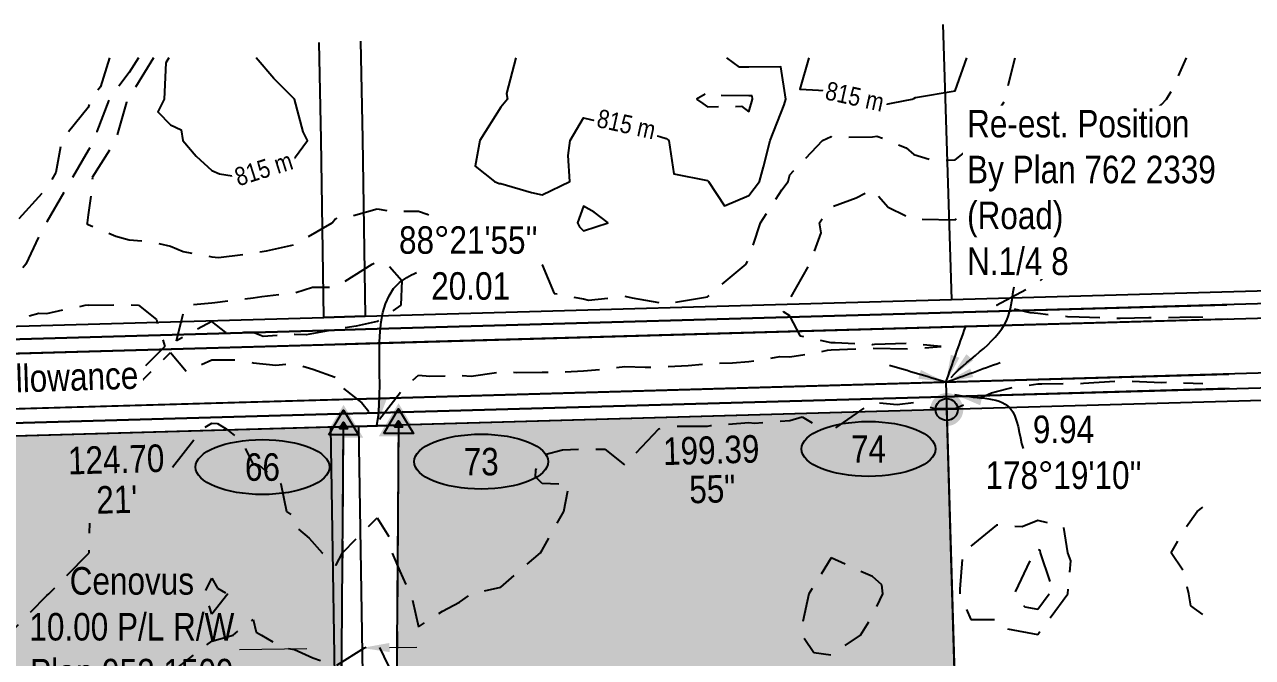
# Model space of a CAD drawing. Extents: x 637633 to 644092, y 5921573 to 5931294.
# Drawn here: x 642376.2 to 642822.5, y 5928063.1 to 5928293.1 of the extents above; entities that cross this region are included whole.
import ezdxf
from ezdxf.enums import TextEntityAlignment as Align

# ---------------------------------------------------------------- set-up
doc = ezdxf.new("R2010")
doc.units = 0
doc.header["$LTSCALE"] = 5
for name, pattern in [('DASHED2', [3.75, 2.5, -1.25]), ('foc-ACCESSROAD', [3.75, 2.5, -1.25]), ('foc-QUARTERLINE', [33, 25, -3, 2, -3])]:
    doc.linetypes.add(name, pattern=pattern)
for name, color, linetype in [('Contour_Line_Intermediate', 254, 'Continuous'), ('Contour_Line_Major', 254, 'Continuous'), ('F-AR', 190, 'foc-ACCESSROAD'), ('F-RW', 190, 'Continuous'), ('FEATURE_LABEL', 7, 'Continuous'), ('L-BD', 7, 'Continuous'), ('L-BD1', 253, 'Continuous'), ('L-MON', 1, 'Continuous'), ('L-QSEC', 8, 'foc-QUARTERLINE'), ('L-ROAD-T', 7, 'Continuous'), ('L-SEC', 7, 'Continuous'), ('L-TITLEDB', 4, 'Continuous'), ('P-ELEVATION', 7, 'Continuous'), ('P-PROPOSED', 10, 'Continuous'), ('P-PROPOSED-H', 21, 'Continuous'), ('PNT', 7, 'Continuous')]:
    doc.layers.add(name, color=color, linetype=linetype)
doc.layers.add('F-RW-T', color=190, linetype='Continuous', lineweight=9)
doc.styles.add('80', font='ARIALN.TTF', dxfattribs={"height": 10})
doc.styles.add('80CG', font='ARIALN.TTF', dxfattribs={"height": 10})
doc.styles.add('80L', font='ARIALN.TTF', dxfattribs={"height": 10})
doc.styles.get("Standard").update_dxf_attribs({"font": 'ARIALN.TTF'})
doc.dimstyles.new('Compass 5 000', dxfattribs={"dimscale": 5, "dimtxt": 9, "dimasz": 2, "dimexe": 0.2, "dimexo": 0.0625, "dimgap": 0.5, "dimtad": 0, "dimtih": 1, "dimtoh": 1, "dimzin": 0, "dimdsep": 46, "dimtxsty": '80CG', "dimcen": 0.1, "dimse1": 1, "dimse2": 1, "dimclrd": 256, "dimclrt": 256, "dimaunit": 1, "dimadec": 4, "dimazin": 0, "dimtfac": 0.06, "dimtofl": 0, "dimtmove": 0, "dimatfit": 1, "dimfxl": 0.2, "dimtolj": 1, "dimtzin": 0, "dimlwd": -1, "dimarcsym": 0})

# ---------------------------------------------------------------- blocks, each defined once
blk = doc.blocks.new('*D44')
at = {"layer": 'F-RW-T', "transparency": 16777216}
for p, q in [((642478.86, 5928066.23), (642454.3, 5928065.84)), ((642508.85, 5928066.7), (642518.85, 5928066.85))]:
    blk.add_line(p, q, dxfattribs=at)
for points in [[(642478.84, 5928067.89), (642478.89, 5928064.56), (642488.86, 5928066.38)], [(642508.83, 5928068.36), (642508.88, 5928065.03), (642498.86, 5928066.54)]]:
    blk.add_solid(points, dxfattribs=at)
at = {"layer": 'F-RW-T', "transparency": 16777216, "insert": (642415.21, 5928065.84), "char_height": 10, "attachment_point": 5, "style": '80CG', "bg_fill": 1, "box_fill_scale": 1.1, "bg_fill_color": 21, "bg_fill_transparency": 0}
blk.add_mtext('\\A1;Cenovus\\P10.00 P/L R/W\\PPlan 952 1509\\PPLA 941168', dxfattribs=at)
blk = doc.blocks.new('fdia')
at = {"color": 255, "const_width": 1}
blk.add_lwpolyline([(-0.5, 0, 1), (0.5, 0, 1)], format="xyb", close=True, dxfattribs=at)
blk = doc.blocks.new('Fdiaa')
blk.add_blockref('fdia', (0, 0))
blk = doc.blocks.new('fdib')
at = {"color": 1, "const_width": 1.6}
blk.add_lwpolyline([(-0.4, 0, 1), (0.4, 0, 1)], format="xyb", close=True, dxfattribs=at)
at = {"color": 1}
blk.add_circle((0, 0), 0.8, dxfattribs=at)
blk = doc.blocks.new('Fdibb')
blk.add_blockref('fdib', (0, 0))
blk = doc.blocks.new('fdicc')
for name in ['Fdibb', 'Fdiaa']:
    blk.add_blockref(name, (0, 0))
blk = doc.blocks.new('FDI')
blk.add_blockref('fdicc', (0, 0))
blk = doc.blocks.new('TRIA')
blk.add_hatch(color=255).paths.add_polyline_path([(-0.041, 1.521), (-1.475, -0.867), (1.392, -0.867)])
blk = doc.blocks.new('Hybrid_Point')
h = blk.add_hatch(color=4)
h.dxf.hatch_style = 1
h.paths.add_polyline_path([(-0.285, -0.15), (0, 0.325), (0.285, -0.15)])
at = {"color": 4}
for points in [[(-1.08, -0.6), (0, 1.2), (1.08, -0.6)], [(-0.285, -0.15), (0, 0.325), (0.285, -0.15)]]:
    blk.add_lwpolyline(points, close=True, dxfattribs=at)
blk.add_blockref('TRIA', (0.041, 0.067))
blk = doc.blocks.new('we')
at = {"layer": 'P-ELEVATION'}
h = blk.add_hatch(color=111, dxfattribs=at)
h.dxf.hatch_style = 1
edge = h.paths.add_edge_path()
edge.add_ellipse((0, 0), major_axis=(-24.38, 0), ratio=0.410256, start_angle=0, end_angle=360)
at = {"layer": 'P-ELEVATION', "color": 7, "flags": 128}
blk.add_lwpolyline([(0, 0, 12.5, 0, 0), (-12.42, -6.43, 0, 0, 0)], format="xyseb", dxfattribs=at)
at = {"layer": 'P-ELEVATION', "color": 7}
blk.add_ellipse((0, 0), major_axis=(-24.38, 0), ratio=0.410256, dxfattribs=at)
at = {"layer": 'P-ELEVATION', "style": '80'}
blk.add_attdef('ELEVATION', text='', height=10, dxfattribs=at).set_placement((0, 0), align=Align.MIDDLE_CENTER)

msp = doc.modelspace()

# ---------------------------------------------------------------- hatches: boundary and pattern name
at = {"layer": 'P-PROPOSED-H'}
h = msp.add_hatch(color=256, dxfattribs=at)
h.dxf.hatch_style = 1
h.paths.add_polyline_path([(642734.709, 5927359.339), (642711.41, 5928153.199), (642512.154, 5928147.51), (642510.202, 5927889.821), (642559.417, 5927897.728), (642578.447, 5927779.28), (642459.999, 5927760.25), (642440.969, 5927878.698), (642490.183, 5927886.605), (642492.154, 5928146.939), (642053.202, 5928134.405), (642076.776, 5927340.661), (641926.878, 5927336.405), (641981.205, 5925507.198), (642050.694, 5925467.845), (642167.94, 5925444.953), (642476.764, 5925280.887), (642645.471, 5925218.506), (642744.17, 5925224.294), (642799.574, 5925180.101), (642943.17, 5925110.471), (643004.714, 5925067.15), (642984.115, 5925758.367), (643186.217, 5925764.217), (643162.077, 5926566.986), (643138.211, 5927370.795)])

# ---------------------------------------------------------------- linework, layer by layer
at = {"layer": 'Contour_Line_Intermediate', "linetype": 'DASHED2', "flags": 128}
for points in [[(642264.849, 5928266.021), (642264.196, 5928263.46), (642262.368, 5928251.034), (642263.19, 5928250.029), (642264.196, 5928248.981), (642272.292, 5928244.132), (642274.314, 5928236.048), (642276.628, 5928233.475), (642279.205, 5928230.446), (642283.434, 5928225.285), (642284.735, 5928221.061), (642287.717, 5928214.575), (642293.744, 5928206.076), (642293.585, 5928205.448), (642294.213, 5928204.527), (642297.333, 5928194.204), (642301.622, 5928191.089), (642306.326, 5928188.196), (642309.222, 5928187.591), (642318.511, 5928185.378), (642324.231, 5928184.496), (642331.169, 5928183.03), (642339.24, 5928181.435), (642345.22, 5928182.074), (642354.248, 5928180.787), (642362.686, 5928184.527), (642369.257, 5928184.692), (642381.452, 5928188.279), (642384.266, 5928188.154), (642398.245, 5928191.089), (642399.274, 5928191.198), (642399.362, 5928191.177), (642414.283, 5928191.297), (642414.464, 5928191.27), (642417.675, 5928191.089), (642424.112, 5928185.917), (642427.247, 5928176.103), (642414.283, 5928163.114), (642404.021, 5928165.856), (642399.274, 5928163.341), (642386.802, 5928163.649), (642384.266, 5928163.072), (642371.204, 5928163.06), (642369.257, 5928162.97), (642354.734, 5928161.602), (642354.248, 5928161.623), (642349.393, 5928161.116), (642354.049, 5928160.918), (642354.248, 5928160.856), (642368.216, 5928160.076), (642369.257, 5928159.915), (642383.055, 5928159.907), (642384.266, 5928159.351), (642397.733, 5928159.577), (642399.274, 5928159.624), (642413.751, 5928160.585), (642414.283, 5928160.77), (642416.41, 5928161.116), (642429.292, 5928173.933), (642435.13, 5928166.946), (642444.301, 5928171.289), (642454.494, 5928171.294), (642459.309, 5928170.178), (642467.559, 5928169.354), (642474.318, 5928169.955), (642481.042, 5928167.831), (642489.327, 5928164.923), (642491.987, 5928163.773), (642491.742, 5928161.116), (642498.822, 5928155.61), (642504.335, 5928148.597), (642514.103, 5928161.116), (642519.344, 5928165.706), (642523.504, 5928165.269), (642534.353, 5928165.593), (642538.595, 5928165.352), (642549.362, 5928166.83), (642554.955, 5928166.701), (642564.37, 5928166.719), (642570.071, 5928166.808), (642579.379, 5928167.214), (642586.053, 5928167.78), (642594.388, 5928168.819), (642601.825, 5928168.543), (642609.396, 5928168.855), (642617.474, 5928169.182), (642624.405, 5928169.872), (642633.53, 5928170.227), (642639.414, 5928170.61), (642650.742, 5928172.428), (642654.423, 5928172.29), (642668.043, 5928174.716), (642669.431, 5928174.894), (642683.871, 5928175.535), (642684.44, 5928175.559), (642698.594, 5928175.249), (642699.449, 5928175.213), (642709.361, 5928176.103), (642700.329, 5928176.982), (642699.449, 5928177.274), (642685.194, 5928176.856), (642684.44, 5928176.759), (642670.82, 5928177.489), (642669.431, 5928177.484), (642658.231, 5928179.905), (642654.423, 5928187.29), (642652.018, 5928188.688), (642652.302, 5928191.089), (642654.423, 5928193.529), (642661.617, 5928206.076), (642665.779, 5928217.415), (642665.107, 5928221.061), (642669.431, 5928226.766), (642678.501, 5928230.117), (642684.44, 5928233.156), (642690.098, 5928226.711), (642699.449, 5928222.284), (642700.75, 5928222.361), (642714.457, 5928222.138), (642721.505, 5928228.098), (642729.466, 5928232.582), (642731.24, 5928236.048), (642744.475, 5928244.954), (642755.27, 5928246.827), (642759.484, 5928248.223), (642772.491, 5928251.034), (642774.492, 5928251.821), (642778.02, 5928254.558), (642789.501, 5928264.07), (642791.287, 5928266.021), (642793.83, 5928270.343), (642798.541, 5928281.007)], [(642417.573, 5928281.007), (642414.283, 5928275.745), (642407.025, 5928266.021), (642402.531, 5928254.286), (642401.628, 5928251.034), (642399.274, 5928247.336), (642392.712, 5928236.048), (642384.266, 5928221.386), (642383.971, 5928221.061), (642383.204, 5928220.002), (642376.641, 5928206.076), (642369.257, 5928196.182), (642363.141, 5928199.968), (642354.248, 5928202.819), (642351.427, 5928203.258), (642350.596, 5928206.076), (642342.639, 5928209.47), (642339.24, 5928211.587), (642331.828, 5928213.66), (642332.102, 5928221.061), (642330.042, 5928226.864), (642329.323, 5928236.048), (642330.402, 5928242.21), (642331.765, 5928251.034), (642339.24, 5928261.349), (642342.751, 5928266.021), (642346.518, 5928273.288), (642350.578, 5928281.007)], [(642423.104, 5928281.007), (642414.283, 5928266.899), (642413.628, 5928266.021), (642413.222, 5928264.961), (642409.356, 5928251.034), (642400.765, 5928237.536), (642401.098, 5928236.048), (642399.274, 5928224.02), (642399.013, 5928221.061), (642398.88, 5928220.668), (642399.274, 5928220.498), (642409.409, 5928216.195), (642414.283, 5928214.922), (642422.367, 5928214.146), (642429.292, 5928212.537), (642433.814, 5928210.591), (642444.301, 5928208.686), (642446.685, 5928208.456), (642459.309, 5928209.983), (642464.175, 5928210.933), (642474.318, 5928213.104), (642488.005, 5928221.061), (642489.327, 5928222.697), (642490.508, 5928222.241), (642504.335, 5928226.111), (642508.659, 5928225.378), (642519.344, 5928225.269), (642522.506, 5928224.219), (642522.997, 5928223.892)], [(642564.23, 5928205.866), (642564.37, 5928205.799), (642568.704, 5928195.416), (642579.379, 5928193.374), (642581.191, 5928192.898), (642594.388, 5928194.452), (642597.072, 5928193.77), (642609.396, 5928191.576), (642610.046, 5928191.737), (642624.405, 5928194.18), (642638.541, 5928206.076), (642639.414, 5928208.252), (642643.7, 5928221.061), (642651.47, 5928233.1), (642653.744, 5928236.048), (642654.423, 5928238.509), (642666.223, 5928251.034), (642669.431, 5928252.396), (642670.438, 5928252.04), (642684.44, 5928252.305), (642686.017, 5928252.609), (642689.907, 5928251.034), (642696.718, 5928248.308), (642699.449, 5928245.894), (642706.998, 5928243.586), (642714.457, 5928243.95), (642723.357, 5928251.034), (642729.466, 5928260.79), (642732.986, 5928266.021), (642733.561, 5928270.11), (642736.27, 5928281.007)]]:
    msp.add_lwpolyline(points, dxfattribs=at)
for points, elevation in [([(642407.102, 5928281.007), (642403.781, 5928270.521), (642400.423, 5928266.021), (642399.274, 5928263.023), (642389.711, 5928251.034), (642387.575, 5928239.352), (642385.654, 5928236.048), (642384.266, 5928233.638), (642372.84, 5928221.061), (642369.257, 5928216.107), (642365.167, 5928216.978), (642354.248, 5928215.602), (642350.417, 5928217.236), (642344.274, 5928221.061), (642344.154, 5928225.969), (642339.24, 5928227.72), (642337.057, 5928233.869), (642336.887, 5928236.048), (642339.24, 5928249.492), (642340.243, 5928251.034), (642340.389, 5928252.183), (642350.789, 5928266.021), (642354.248, 5928272.693), (642361.876, 5928281.007)], 811.776), ([(642804.51, 5928186.692), (642800.18, 5928186.766), (642789.501, 5928186.447), (642784.884, 5928186.478), (642774.492, 5928186.255), (642769.85, 5928186.453), (642759.484, 5928186.776), (642755.283, 5928186.894), (642744.475, 5928188.079), (642741.712, 5928188.331), (642729.52, 5928191.089), (642744.475, 5928199.097), (642751.392, 5928206.076), (642759.484, 5928218.374), (642762.652, 5928221.061), (642774.492, 5928229.903), (642784.223, 5928236.048), (642789.501, 5928237.698), (642801.593, 5928251.034), (642804.51, 5928254.21)], 811.776), ([(642235.39, 5928209.733), (642242.777, 5928221.061), (642249.187, 5928225.703), (642250.615, 5928222.487), (642255.219, 5928221.061), (642256.557, 5928213.434), (642264.196, 5928213.748), (642266.113, 5928207.99), (642268.01, 5928206.076), (642264.196, 5928201.083), (642255.16, 5928197.053), (642249.187, 5928197.355), (642245.611, 5928191.089), (642247.46, 5928189.364), (642249.187, 5928188.91), (642259.094, 5928185.994), (642264.196, 5928183.959), (642268.941, 5928180.84), (642279.205, 5928177.049), (642279.785, 5928176.683), (642281.829, 5928176.103), (642279.205, 5928175.553), (642278.617, 5928175.516), (642264.196, 5928172.828), (642260.722, 5928172.634), (642249.187, 5928170.906), (642243.899, 5928170.822), (642234.179, 5928169.873), (642227.945, 5928169.879), (642219.17, 5928169.426), (642212.623, 5928169.565), (642204.161, 5928169.935), (642198.211, 5928170.161), (642189.152, 5928172.115), (642185.202, 5928172.158), (642174.144, 5928174.514), (642172.574, 5928174.534), (642159.135, 5928174.853), (642157.803, 5928174.772), (642144.126, 5928172.946), (642140.614, 5928172.597), (642129.118, 5928170.132), (642122.721, 5928169.717), (642114.109, 5928168.58), (642106.056, 5928168.062), (642099.1, 5928167.746), (642089.963, 5928166.979), (642084.091, 5928165.947), (642073.238, 5928165.265), (642069.083, 5928165.386), (642057.376, 5928164.413), (642054.074, 5928164.178), (642041.626, 5928163.673), (642039.065, 5928163.771), (642025.573, 5928162.631), (642024.057, 5928162.604), (642011.456, 5928161.116), (642021.712, 5928158.776), (642024.057, 5928158.052), (642034.112, 5928156.169), (642039.065, 5928152.628), (642044.77, 5928151.827), (642054.074, 5928153.374), (642060.055, 5928152.101), (642069.083, 5928154.871), (642077.034, 5928154.069), (642084.091, 5928154.208), (642091.392, 5928153.42), (642099.1, 5928152.262), (642104.746, 5928151.768), (642114.109, 5928147.135), (642115.012, 5928147.033), (642117.967, 5928146.13), (642127.718, 5928144.732), (642129.118, 5928143.613), (642141.434, 5928143.442), (642144.126, 5928143.255), (642155.656, 5928142.656), (642159.135, 5928142.42), (642170.439, 5928142.431), (642174.144, 5928140.755), (642184.457, 5928141.442), (642189.152, 5928143.239), (642198.866, 5928146.13), (642204.161, 5928147.502), (642205.582, 5928147.549), (642219.17, 5928148.692), (642221.739, 5928148.695), (642234.179, 5928149.804), (642237.791, 5928149.736), (642247.981, 5928146.13), (642248.911, 5928145.853), (642249.187, 5928145.797), (642261.439, 5928143.378), (642264.196, 5928143.279), (642273.765, 5928140.698), (642279.205, 5928132.269), (642280.814, 5928132.75), (642294.213, 5928135.246), (642299.924, 5928136.846), (642304.132, 5928131.143), (642304.868, 5928126.796), (642301.202, 5928116.157), (642298.204, 5928105.155), (642304.466, 5928101.17), (642308.534, 5928100.484), (642302.692, 5928086.185), (642305.218, 5928082.187), (642309.222, 5928080.221), (642321.22, 5928083.177), (642324.231, 5928077.432), (642337.902, 5928084.849), (642331.351, 5928071.198), (642335.575, 5928067.539), (642332.612, 5928056.212), (642326.527, 5928043.517), (642339.24, 5928047.762), (642344.397, 5928046.376), (642351.22, 5928041.225), (642348.259, 5928035.246), (642354.248, 5928035.878), (642355.949, 5928041.225), (642357.097, 5928044.07), (642363.839, 5928056.212), (642369.257, 5928070.172), (642370.163, 5928071.198), (642384.266, 5928085.604), (642384.987, 5928086.185), (642399.274, 5928100.742), (642399.636, 5928101.17), (642399.669, 5928101.564), (642399.975, 5928111.898)], 811.776), ([(642671.134, 5928146.557), (642684.44, 5928155.843), (642693.347, 5928155.024), (642699.449, 5928155.785), (642706.908, 5928153.579), (642714.457, 5928153.558), (642727.62, 5928159.273), (642729.466, 5928159.779), (642734.737, 5928161.116), (642744.475, 5928162.535), (642745.946, 5928162.586), (642759.484, 5928162.669), (642761.125, 5928162.755), (642774.492, 5928163.571), (642776.971, 5928163.591), (642789.501, 5928163.065), (642791.494, 5928163.106), (642804.51, 5928162.707)], 811.776), ([(642430.03, 5928132.263), (642440.777, 5928146.13), (642444.301, 5928148.238), (642446.296, 5928148.123), (642449.453, 5928146.13), (642454.939, 5928141.766), (642459.309, 5928133.324), (642461.311, 5928133.142), (642463.497, 5928131.143), (642469.408, 5928126.24), (642471.393, 5928116.157), (642473.116, 5928114.957), (642474.318, 5928110.969), (642479.639, 5928106.484), (642484.326, 5928101.17), (642487.151, 5928098.998), (642489.327, 5928096.567), (642491.833, 5928101.17), (642504.335, 5928113.853), (642509.207, 5928106.034), (642509.735, 5928101.17), (642512.662, 5928094.498), (642516.191, 5928086.185), (642517.207, 5928084.051), (642519.344, 5928074.216), (642528.118, 5928079.96), (642534.353, 5928083.234), (642538.618, 5928086.185), (642549.362, 5928088.669), (642563.79, 5928101.17), (642564.37, 5928102.043), (642572.253, 5928116.157), (642574.202, 5928125.975), (642564.37, 5928126.301), (642561.918, 5928128.695), (642562.017, 5928131.143), (642564.37, 5928136.592), (642571.725, 5928138.487), (642579.379, 5928138.854), (642587.093, 5928138.846), (642594.388, 5928133.007), (642606.702, 5928146.13), (642609.396, 5928146.911), (642610.424, 5928147.156), (642624.405, 5928147.09), (642625.626, 5928147.349), (642639.414, 5928148.48), (642641.524, 5928148.236), (642654.423, 5928149.175), (642658.842, 5928150.543), (642663.732, 5928147.61)], 811.776), ([(642804.51, 5928078.647), (642800.118, 5928081.8), (642799.464, 5928086.185), (642797.548, 5928094.219), (642792.979, 5928101.17), (642797.625, 5928109.282), (642802.386, 5928116.157), (642804.51, 5928117.695)], 810.776), ([(642270.062, 5928109.46), (642270.279, 5928107.245), (642271.805, 5928101.17), (642272.032, 5928094.009), (642279.205, 5928088.976), (642280.837, 5928087.814), (642282.731, 5928086.185), (642288.046, 5928080.026), (642294.213, 5928078.261), (642296.95, 5928073.931), (642302.518, 5928071.198), (642304.301, 5928066.285), (642309.222, 5928064.624), (642313.46, 5928060.444), (642314.971, 5928056.212), (642309.222, 5928050.385), (642300.093, 5928041.225), (642294.213, 5928029.564), (642286.321, 5928033.344), (642279.205, 5928033.009), (642265.708, 5928027.749), (642264.196, 5928027.858), (642259.312, 5928036.348), (642249.187, 5928038.592), (642247.374, 5928039.416), (642234.179, 5928039.342), (642229.314, 5928036.368), (642219.17, 5928032.369), (642210.373, 5928026.239), (642211.293, 5928018.374), (642219.17, 5928011.5), (642219.245, 5928011.328), (642219.253, 5928011.252), (642223.487, 5928000.576), (642225.635, 5927996.266), (642227.208, 5927989.306), (642234.179, 5927982.913), (642234.834, 5927981.934), (642234.956, 5927981.28), (642234.179, 5927978.192), (642224.373, 5927966.294), (642219.17, 5927961.115), (642210.047, 5927951.307), (642211.252, 5927943.401), (642211.077, 5927936.321), (642213.779, 5927930.938), (642218.388, 5927921.334), (642218.678, 5927920.843), (642219.17, 5927920.603), (642232.329, 5927919.488), (642234.179, 5927919.15), (642242.217, 5927914.375), (642249.187, 5927913.895), (642252.432, 5927921.334), (642253.053, 5927925.195), (642254.734, 5927936.321), (642258.963, 5927946.082), (642260.414, 5927951.307), (642264.196, 5927957.357), (642270.135, 5927957.237), (642279.205, 5927961.744), (642289.438, 5927961.525), (642294.213, 5927961.659), (642306.528, 5927966.294), (642309.222, 5927967.888), (642318.673, 5927981.28), (642324.231, 5927993.721), (642334.491, 5927991.525), (642339.24, 5927991.968), (642352.825, 5927996.266), (642354.248, 5927996.759), (642364.045, 5928011.252), (642368.182, 5928025.165), (642368.22, 5928026.239), (642369.257, 5928028.106), (642370.557, 5928027.538), (642384.266, 5928033.74), (642393.923, 5928041.225), (642399.274, 5928047.952), (642412.984, 5928054.914), (642414.283, 5928055.537), (642421.839, 5928056.212), (642429.292, 5928057.343), (642434.882, 5928061.793), (642444.301, 5928069.057), (642452.001, 5928071.198), (642459.309, 5928076.911), (642460.444, 5928072.331), (642462.345, 5928071.198), (642469.948, 5928066.835), (642474.318, 5928065.939), (642481.021, 5928062.905), (642489.327, 5928060.05), (642499.731, 5928066.6), (642504.335, 5928068.449), (642508.319, 5928060.189), (642510.581, 5928056.212), (642513.772, 5928050.648), (642519.344, 5928049.047), (642527.811, 5928049.68), (642534.353, 5928050.644), (642547.621, 5928054.473), (642549.362, 5928054.59), (642563.619, 5928055.461), (642564.37, 5928053.707), (642571.866, 5928048.711), (642570.683, 5928041.225), (642575.467, 5928037.32), (642579.379, 5928029.541), (642581.537, 5928028.394), (642581.196, 5928026.239), (642588.249, 5928020.11), (642594.388, 5928016.376), (642597.349, 5928014.209), (642599.22, 5928011.252), (642604.44, 5928006.304), (642609.396, 5928002.79), (642614.641, 5928001.503), (642622.398, 5927996.266), (642623.472, 5927995.336), (642624.405, 5927994.56), (642633.573, 5927990.434), (642639.414, 5927987.692), (642651.794, 5927993.642), (642654.423, 5927995.238), (642656.638, 5927996.266), (642669.431, 5928000.097), (642673.279, 5928000.108), (642684.44, 5928000.623), (642687.892, 5927999.713), (642699.449, 5927997.05), (642700.607, 5927997.423), (642705.285, 5927996.266), (642713.016, 5927994.828), (642714.457, 5927992.985), (642726.874, 5927993.678), (642729.466, 5927993.647), (642735.111, 5927996.266), (642744.475, 5927998.988), (642757.095, 5928008.868), (642759.484, 5928010.094), (642760.354, 5928011.252), (642761.031, 5928012.799), (642768.027, 5928026.239), (642770.241, 5928036.98), (642770.135, 5928041.225), (642772.904, 5928054.626), (642770.74, 5928056.212), (642774.492, 5928059.333), (642776.738, 5928058.454), (642776.362, 5928056.212), (642779.442, 5928046.168), (642783.592, 5928041.225), (642785.699, 5928037.429), (642786.837, 5928026.239), (642787.946, 5928024.687), (642789.501, 5928024.443), (642794.034, 5928026.239), (642792.68, 5928029.413), (642793.959, 5928041.225), (642799.802, 5928051.511), (642802.598, 5928056.212), (642804.51, 5928060.805)], 810.776)]:
    msp.add_lwpolyline(points, dxfattribs=dict(at, elevation=elevation))
for points in [[(642640.836, 5928266.021), (642640.64, 5928267.246), (642639.414, 5928267.241), (642625.725, 5928267.34), (642624.405, 5928268.306), (642620.434, 5928266.021), (642622.75, 5928264.368), (642624.405, 5928263.228), (642636.805, 5928263.417), (642639.414, 5928261.442)], [(642513.33, 5928200.07), (642512.941, 5928191.089), (642504.335, 5928185.137), (642496.68, 5928183.445), (642489.327, 5928182.335), (642478.621, 5928180.4), (642474.318, 5928180.438), (642462.988, 5928179.776), (642459.309, 5928181.191), (642449.402, 5928181.196), (642444.301, 5928185.161), (642431.414, 5928178.221), (642434.619, 5928191.089), (642444.301, 5928192.034), (642445.338, 5928192.125), (642459.309, 5928193.796), (642462.51, 5928194.285), (642474.318, 5928195.589), (642480.897, 5928197.659), (642489.327, 5928197.704), (642502.574, 5928206.076), (642504.335, 5928206.952), (642505.206, 5928206.944), (642508.138, 5928206.076)], [(642749.025, 5928090.728), (642745.522, 5928101.17), (642745.377, 5928102.072), (642744.475, 5928102.284), (642741.769, 5928101.17), (642741.688, 5928098.389), (642735.929, 5928086.185), (642739.745, 5928081.462), (642744.475, 5928080.576), (642748.623, 5928086.185)]]:
    msp.add_lwpolyline(points, close=True, dxfattribs=at)
for points, elevation in [([(642756.458, 5928098.15), (642755.446, 5928101.17), (642753.932, 5928110.614), (642744.475, 5928112.833), (642738.813, 5928110.504), (642729.466, 5928111.187), (642717.241, 5928101.17), (642716.188, 5928087.911), (642716.139, 5928086.185), (642720.17, 5928076.902), (642729.466, 5928076.905), (642732.018, 5928073.747), (642744.475, 5928071.415), (642755.398, 5928086.185)], 811.776), ([(642688.154, 5928086.185), (642687.766, 5928089.506), (642684.44, 5928092.558), (642678.401, 5928095.14), (642669.431, 5928099.299), (642661.26, 5928086.185), (642659.026, 5928075.794), (642658.866, 5928071.198), (642663.12, 5928064.897), (642669.431, 5928064.068), (642680.083, 5928071.198), (642684.44, 5928078.141)], 811.776), ([(642450.079, 5928086.185), (642444.301, 5928078.828), (642442.543, 5928084.429), (642441.417, 5928086.185), (642444.301, 5928091.898), (642446.336, 5928088.217)], 810.776)]:
    msp.add_lwpolyline(points, close=True, dxfattribs=dict(at, elevation=elevation))
at = {"layer": 'Contour_Line_Major', "flags": 128}
for points in [[(642428.635, 5928281.007), (642427.543, 5928279.261), (642426.979, 5928266.021), (642424.615, 5928261.351), (642429.292, 5928256.72), (642433.075, 5928254.811), (642433.732, 5928251.034), (642438.54, 5928245.283), (642444.301, 5928240.051), (642447.124, 5928238.866), (642459.309, 5928236.972), (642461.216, 5928237.952), (642474.318, 5928244.557), (642479.081, 5928251.034), (642477.435, 5928254.147), (642474.318, 5928265.978), (642474.298, 5928266.001), (642474.298, 5928266.021), (642466.871, 5928273.572), (642460.364, 5928281.007)], [(642554.836, 5928281.007), (642551.36, 5928268.016), (642551.726, 5928266.021), (642549.362, 5928263.111), (642541.719, 5928251.034), (642540.011, 5928241.698), (642547.03, 5928236.048), (642548.67, 5928235.357), (642549.362, 5928235.395), (642560.429, 5928232.112), (642564.37, 5928231.181), (642574.348, 5928236.048), (642573.807, 5928245.471), (642574.469, 5928251.034), (642579.379, 5928259.16), (642585.989, 5928257.634), (642594.388, 5928258.756), (642598.513, 5928255.154), (642609.396, 5928251.696), (642609.783, 5928251.42), (642610.343, 5928251.034), (642612.179, 5928238.826), (642624.405, 5928236.405), (642624.623, 5928236.265), (642624.824, 5928236.048), (642630.624, 5928227.271), (642639.414, 5928230.964), (642643.336, 5928236.048), (642644.825, 5928241.452), (642647.269, 5928251.034), (642652.317, 5928263.919), (642652.97, 5928266.021), (642651.108, 5928277.698), (642639.414, 5928277.647), (642636.073, 5928277.671), (642631.515, 5928281.007)], [(642661.27, 5928281.007), (642658.037, 5928269.63), (642669.431, 5928269.085), (642670.765, 5928267.353), (642673.579, 5928266.021), (642681.604, 5928263.19), (642684.44, 5928263.243), (642698.859, 5928266.021), (642699.449, 5928266.238), (642700.007, 5928266.579), (642714.457, 5928269.077), (642718.671, 5928281.007)]]:
    msp.add_lwpolyline(points, dxfattribs=at)
msp.add_lwpolyline([(642588.314, 5928221.061), (642583.22, 5928224.897), (642579.379, 5928227.147), (642577.244, 5928221.061), (642577.938, 5928219.623), (642579.379, 5928218.119)], close=True, dxfattribs=at)
at = {"layer": 'F-AR'}
msp.add_lwpolyline([(642494.183, 5927887.248), (642490.183, 5927886.605), (642492.154, 5928146.939), (642500.68, 5928147.182), (642512.154, 5928147.51), (642510.202, 5927889.821), (642494.183, 5927887.248)], close=True, dxfattribs=at)
at = {"layer": 'F-RW'}
msp.add_lwpolyline([(642498.276, 5928287.046), (642498.988, 5928251.574), (642500.034, 5928187.085), (642485.042, 5928186.658), (642483.993, 5928251.304), (642483.285, 5928286.616)], dxfattribs=at)
msp.add_lwpolyline([(642515.532, 5927824.406), (642505.739, 5927822.394), (642491.677, 5927890.854), (642487.574, 5928146.808), (642497.568, 5928147.11), (642501.658, 5927891.949), (642515.532, 5927824.406)], close=True, dxfattribs=at)
at = {"layer": 'L-QSEC'}
for p, q in [((642709.981, 5928293.118), (642713.124, 5928193.167)), ((642711.119, 5928163.121), (642734.709, 5927359.339)), ((642711.119, 5928163.121), (642734.709, 5927359.339))]:
    msp.add_line(p, q, dxfattribs=at)
at = {"layer": 'L-SEC'}
for p, q in [((641902.419, 5928160.191), (643516.991, 5928206.058)), ((643517.589, 5928186.14), (641903.009, 5928140.055))]:
    msp.add_line(p, q, dxfattribs=at)
at = {"layer": 'L-TITLEDB'}
for points in [[(643516.837, 5928211.207), (642713.281, 5928188.414), (642500.111, 5928182.348), (642485.118, 5928181.919), (641902.268, 5928165.369), (641902.129, 5928170.123), (642485.042, 5928186.658), (642500.034, 5928187.085), (642713.132, 5928193.168), (643516.694, 5928215.961)], [(642813.366, 5928186.068), (642713.443, 5928183.234), (642500.195, 5928177.162), (642485.202, 5928176.736), (641902.419, 5928160.191), (641902.268, 5928165.369), (642485.118, 5928181.919), (642500.111, 5928182.348), (642713.281, 5928188.414), (642813.219, 5928191.248)], [(643517.887, 5928176.207), (642711.411, 5928153.199), (642515.898, 5928147.617), (642500.68, 5928147.182), (642495.88, 5928147.045), (642490.687, 5928146.897), (641903.304, 5928130.125), (641903.162, 5928134.912), (642490.613, 5928151.591), (642500.606, 5928151.876), (642714.219, 5928157.956), (643517.751, 5928180.748)], [(642814.083, 5928160.788), (642714.219, 5928157.956), (642500.606, 5928151.876), (642490.613, 5928151.591), (641903.162, 5928134.912), (641903.009, 5928140.055), (642490.531, 5928156.825), (642500.524, 5928157.11), (642710.299, 5928163.097), (642813.944, 5928166.056)]]:
    msp.add_lwpolyline(points, dxfattribs=at)
at = {"layer": 'PNT'}
msp.add_lwpolyline([(642813.366, 5928186.068), (642713.443, 5928183.234), (642500.195, 5928177.162), (642485.202, 5928176.736), (641902.419, 5928160.191), (641902.268, 5928165.369), (641899.235, 5928269.497)], dxfattribs=at)

# ---------------------------------------------------------------- block references
at = {"layer": 'L-MON'}
for name, p, xscale, yscale, zscale in [('Hybrid_Point', (642512.154, 5928147.51), 4.998619999999975, 4.998619999999975, 4.998619999999975), ('FDI', (642711.411, 5928153.199), 4.999999999999972, 4.999999999999972, 4.999999999999972), ('Hybrid_Point', (642492.154, 5928146.939), 4.998619999999975, 4.998619999999975, 4.998619999999975)]:
    msp.add_blockref(name, p, dxfattribs=dict(at, xscale=xscale, yscale=yscale, zscale=zscale))
at = {"layer": 'L-MON', "xscale": 0.999724, "yscale": 0.999724, "zscale": 0.999724}
for p, values in [((642682.973, 5928138.864), {'ELEVATION': '74'}), ((642462.68, 5928132.292), {'ELEVATION': '66'}), ((642542.185, 5928134.261), {'ELEVATION': '73'})]:
    msp.add_blockref('we', p, dxfattribs=at).add_auto_attribs(values)

# ---------------------------------------------------------------- texts
at = {"layer": 'L-BD', "style": '80L'}
for s, p in [("88°21'55''", (642512.318, 5928209.812)), ('20.01', (642524.026, 5928193.109))]:
    msp.add_text(s, height=9.9972, dxfattribs=at).set_placement(p)
at = {"layer": 'L-BD', "insert": (642753.859, 5928150.998), "char_height": 9.99724, "width": 25.60609, "attachment_point": 2, "style": '80L'}
msp.add_mtext("9.94 178°19'10''", dxfattribs=at)
at = {"layer": 'L-BD1', "style": '80L'}
for s, p in [('199.39', (642625.795, 5928138.485)), ('124.70', (642409.499, 5928135.077)), ('55"', (642626.202, 5928124.245)), ("21'", (642409.732, 5928120.578))]:
    msp.add_text(s, height=9.9972, rotation=1.6355, dxfattribs=at).set_placement(p, align=Align.MIDDLE)

# ---------------------------------------------------------------- dimensions: what is measured, and where the dimension line sits
at = {"layer": 'F-RW-T'}
dim = msp.add_linear_dim(base=(642488.86, 5928066.383), p1=(642498.697, 5928076.699), p2=(642488.701, 5928076.543), angle=180.89781, text='Cenovus\\P10.00 P/L R/W\\PPlan 952 1509\\PPLA 941168', dimstyle='Compass 5 000', override={"dimtfill": 2, "dimtfillclr": 21}, dxfattribs=at)
dim.commit()
dim.dimension.update_dxf_attribs({"geometry": '*D44', "text_midpoint": (642415.212, 5928065.842), "dimtype": 161})

# ---------------------------------------------------------------- leaders
at = {"layer": 'L-BD', "path_type": 1}
for points in [[(642504.252, 5928147.544), (642515.121, 5928201.238), (642518.619, 5928202.986)], [(642711.119, 5928163.121), (642718.214, 5928183.173)], [(642711.119, 5928163.121), (642690.555, 5928169.258)], [(642711.119, 5928163.121), (642730.82, 5928170.292)], [(642714.245, 5928158.714), (642734.368, 5928153.781), (642739.178, 5928138.982)]]:
    msp.add_leader(points, dimstyle='Compass 5 000', override={"dimgap": 0.5, "dimtad": 0}, dxfattribs=at)
at = {"layer": 'L-MON', "path_type": 1}
msp.add_leader([(642712.97, 5928164.864), (642733.9, 5928187.426), (642735.879, 5928197.85)], dimstyle='Compass 5 000', override={"dimgap": 0.5, "dimtad": 0}, dxfattribs=at)

# ---------------------------------------------------------------- next in the draw order: texts
at = {"layer": 'FEATURE_LABEL', "color": 7, "char_height": 6.7129, "width": 21.52186, "attachment_point": 1, "bg_fill": 3, "box_fill_scale": 1.15, "bg_fill_color": 256, "bg_fill_true_color": 256, "bg_fill_transparency": 0}
for insert, rotation in [((642668.288, 5928272.569), 347.53789), ((642585.251, 5928262.515), 347.53789), ((642451.909, 5928240.669), 17.61649)]:
    msp.add_mtext('815 m', dxfattribs=dict(at, insert=insert, rotation=rotation))
at = {"layer": 'L-MON', "insert": (642718.81, 5928262.099), "char_height": 9.99724, "attachment_point": 1, "style": '80L', "bg_fill": 3, "box_fill_scale": 1.15, "bg_fill_color": 256, "bg_fill_true_color": 256, "bg_fill_transparency": 0}
msp.add_mtext_dynamic_manual_height_columns('Re-est. Position\\PBy Plan 762 2339\\P(Road)\\PN.1/4 8', width=93.42357, gutter_width=49.986, heights=[0], dxfattribs=at)
at = {"layer": 'L-ROAD-T', "insert": (642342.898, 5928168.443), "char_height": 10, "width": 149.25572, "attachment_point": 2, "rotation": 1.80113, "style": '80L', "bg_fill": 3, "box_fill_scale": 1.15, "bg_fill_color": 256, "bg_fill_true_color": 256, "bg_fill_transparency": 0}
msp.add_mtext('Government Road Allowance', dxfattribs=at)

# ---------------------------------------------------------------- next in the draw order: linework, layer by layer
at = {"layer": 'P-PROPOSED', "flags": 128}
msp.add_lwpolyline([(643162.077, 5926566.986), (643138.211, 5927370.795), (642734.709, 5927359.339), (642711.41, 5928153.199), (642512.154, 5928147.51), (642510.202, 5927889.821), (642559.417, 5927897.728), (642578.447, 5927779.28), (642459.999, 5927760.25), (642440.969, 5927878.698), (642490.183, 5927886.605), (642492.154, 5928146.939), (642053.202, 5928134.405), (642076.786, 5927340.661), (641926.887, 5927336.406), (641981.205, 5925507.198)], dxfattribs=at)

doc.saveas('drawing.dxf')
